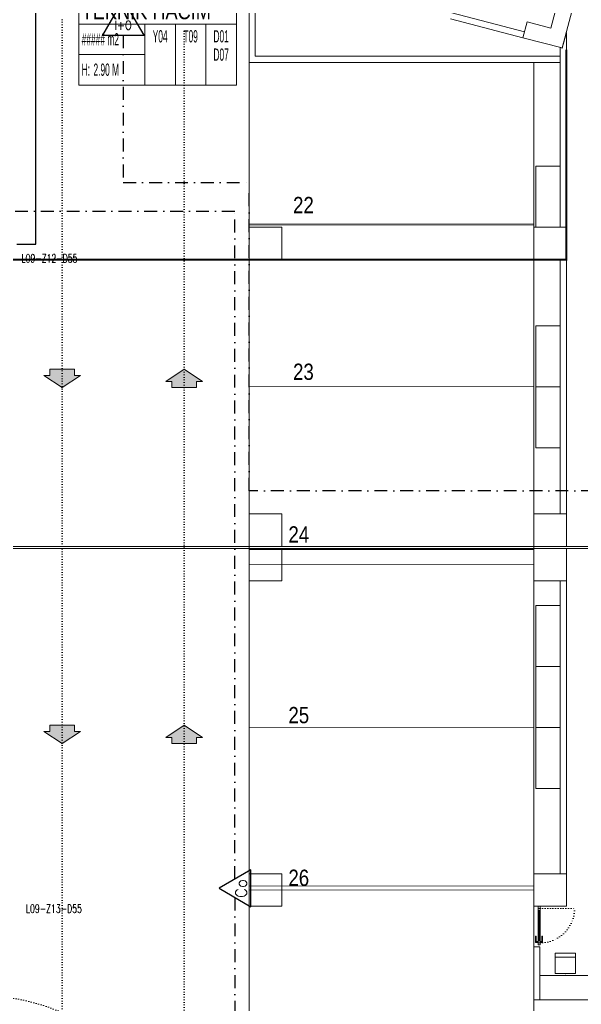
# Model space of a CAD drawing. Header units: metres. Extents: x -19121 to 152404, y -12107 to 29421.
# Drawn here: x 58396 to 59777, y 4559 to 6980 of the extents above; entities that cross this region are included whole.
import ezdxf
from ezdxf.enums import TextEntityAlignment as Align

# ---------------------------------------------------------------- set-up
doc = ezdxf.new("R2010")
doc.units = ezdxf.units.M
doc.header["$LTSCALE"] = 50
doc.header["$MEASUREMENT"] = 0
for name, pattern in [('DASHDOT', [25.4, 12.7, -6.35, 0, -6.35]), ('DOT2', [0.125, 0, -0.125]), ('HIDDEN', [0.375, 0.25, -0.125])]:
    doc.linetypes.add(name, pattern=pattern)
doc.layers.get('0').update_dxf_attribs({"color": 9, "lineweight": 9})
for name, color, linetype, lineweight in [('00', 9, 'Continuous', 9), ('01', 9, 'Continuous', 9), ('05', 9, 'Continuous', 9), ('06B', 9, 'Continuous', 9), ('06D', 9, 'Continuous', 9), ('10', 9, 'Continuous', 9), ('15', 9, 'Continuous', 9), ('20', 9, 'DOT2', 9), ('21', 9, 'Continuous', 9), ('21_mahal200', 9, 'Continuous', 9), ('E-DEDEKTÖR NUMARALARI', 20, 'Continuous', 30), ('E-KABLO', 7, 'Continuous', 30), ('E-KARBONMONOKSİT DEDEKTÖRÜ', 7, 'Continuous', 30), ('E-KOMBİNE DEDEKTÖR (ISI+OPTİK DUMAN)', 7, 'Continuous', 30)]:
    doc.layers.add(name, color=color, linetype=linetype, lineweight=lineweight)
doc.styles.add('Arial', font='arial.ttf', dxfattribs={"height": 2.5})
doc.styles.add('E-YAZI', font='txttw.shx', dxfattribs={"height": 200})
doc.styles.add('MuuM_TEXT-STANDART', font='ARIALN.TTF')

# ---------------------------------------------------------------- blocks, each defined once
blk = doc.blocks.new('p-dilatasyon yeri')
at = {"layer": '06D'}
for points in [[(0, 5685), (5355, 5685)], [(5355, 5680), (0, 5680)]]:
    blk.add_lwpolyline(points, dxfattribs=at)
blk = doc.blocks.new('100_KOMBİNE DEDEKTÖR (ISI+OPTİK DUMAN) 085')
at = {"layer": 'E-KOMBİNE DEDEKTÖR (ISI+OPTİK DUMAN)', "color": 4}
blk.add_lwpolyline([(2.55, 0), (0, 4.42), (-2.55, 0)], close=True, dxfattribs=at)
at = {"layer": 'E-KOMBİNE DEDEKTÖR (ISI+OPTİK DUMAN)', "color": 3, "style": 'E-YAZI', "width": 0.8}
blk.add_text('I+O', height=1.102, dxfattribs=at).set_placement((-0.02, 1.22), align=Align.MIDDLE)
blk = doc.blocks.new('100_KARBONMONOKSİT DEDEKTÖRÜ 085')
at = {"layer": 'E-KARBONMONOKSİT DEDEKTÖRÜ', "color": 4}
blk.add_lwpolyline([(2.26, 0), (0, 3.92), (-2.26, 0)], close=True, dxfattribs=at)
at = {"layer": 'E-KARBONMONOKSİT DEDEKTÖRÜ', "color": 3, "style": 'E-YAZI'}
blk.add_text('Co', height=1.36, dxfattribs=at).set_placement((-0.02, 1.2), align=Align.MIDDLE)
blk = doc.blocks.new('p-kolon_80x80')
blk.add_lwpolyline([(-40, -40), (40, -40), (40, 40), (-40, 40)], close=True)
blk = doc.blocks.new('1.bod.mimari.elk')
at = {"layer": '01'}
for points in [[(3643.2, -1655.6), (3701.4, -1670.8), (3819, -1227.3), (3857.7, -1237.5), (3729.8, -1719.6), (3633.1, -1694.3)], [(3633.1, -1694.3), (3643.2, -1655.6)]]:
    blk.add_lwpolyline(points, dxfattribs=at)
for p in [(3000, -2200), (3700, -2200), (3000, -2905), (3700, -2905), (3000, -2990), (3700, -2990), (3000, -3790), (3700, -3790)]:
    blk.add_blockref('p-kolon_80x80', p, dxfattribs=at)
blk = doc.blocks.new('p-işyeri')
at = {"color": 0, "const_width": 2}
blk.add_lwpolyline([(200, 0), (200, 700), (-200, 700), (-200, 0)], close=True, dxfattribs=at)
blk = doc.blocks.new('p-birim')
blk.add_lwpolyline([(0, 0), (1, 0), (1, 1), (0, 1)], close=True)
blk = doc.blocks.new('0_arrow1')
blk.add_hatch(color=254).paths.add_polyline_path([(0, 0), (-22.5, -15), (-15, -15), (-15, -22.5), (15, -22.5), (15, -15), (22.5, -15)])
at = {"linetype": 'ByBlock', "lineweight": -2}
blk.add_lwpolyline([(15, -22.5), (-15, -22.5), (-15, -15), (-22.5, -15), (0, 0), (22.5, -15), (15, -15)], close=True, dxfattribs=at)
blk.add_point((0, 0))
blk = doc.blocks.new('p-sandalye-03')
for points in [[(-5, -25.1), (-5, 24.9), (-55, 24.9), (-55, -25.1), (-5, -25.1)], [(-55, 24.9), (-45, 24.9), (-45, -25.1), (-55, -25.1)]]:
    blk.add_lwpolyline(points)
blk.add_point((0, -0.1))
blk = doc.blocks.new('p-al-01')
at = {"layer": '06B'}
for points in [[(27, 4.3), (27, 10.6), (42, 10.6), (42, 8.7), (29.3, 8.7), (29.3, 8.7), (29.3, 4.3), (27, 4.3)], [(27, -0.7), (27, -6.9), (42, -6.9), (42, -5), (29.3, -5), (29.3, -5), (29.3, -0.7), (27, -0.7)]]:
    blk.add_lwpolyline(points, dxfattribs=at)
at = {"layer": '06D'}
for p, q in [((115.7, 4.3), (28.8, 4.3)), ((28.8, -0.7), (115.7, -0.7))]:
    blk.add_line(p, q, dxfattribs=at)
at = {"layer": '10'}
for points in [[(25.7, -0.7), (25.7, 4.3), (20.7, 4.3), (20.7, -0.7)], [(30.7, -0.7), (30.7, 4.3), (25.7, 4.3), (25.7, -0.7)], [(110.7, -0.7), (110.7, 4.3), (105.7, 4.3), (105.7, -0.7)], [(115.7, -0.7), (115.7, 4.3), (110.7, 4.3), (110.7, -0.7)]]:
    blk.add_lwpolyline(points, close=True, dxfattribs=at)
at = {"layer": '15'}
blk.add_lwpolyline([(105.7, 1.8), (30.7, 1.8)], dxfattribs=at)
at = {"layer": '20'}
blk.add_lwpolyline([(110.7, -0.7), (110.7, -85.7)], dxfattribs=at)
blk.add_arc((110.7, -0.7), 85, 180, 270, dxfattribs=at)
blk = doc.blocks.new('0_roomno2')
blk.add_lwpolyline([(19.38, -10.5), (0, -10.5), (0, 0), (19.38, 0)], close=True)
for points in [[(0, -3), (19.38, -3)], [(8.12, -3), (8.12, -10.5)], [(11.88, -3), (11.88, -10.5)], [(15.62, -3), (15.62, -10.5)], [(0, -6.75), (8.12, -6.75)]]:
    blk.add_lwpolyline(points)
at = {"style": 'MuuM_TEXT-STANDART', "width": 0.6}
blk.add_text('H:', height=1.5, dxfattribs=at).set_placement((0.35, -8.61), align=Align.MIDDLE_LEFT)
at = {"style": 'Arial'}
blk.add_attdef('ODANO', (0, 1.17), '', height=2, dxfattribs=at)
blk.add_attdef('MEKANADI', text='', height=2, dxfattribs=at).set_placement((0.35, -3), align=Align.BOTTOM_LEFT)
at = {"style": 'MuuM_TEXT-STANDART', "width": 0.6}
for tag, p in [('M2', (0.35, -4.88)), ('TEMIZTAVANYUKSEKLIGI', (1.8, -8.61))]:
    blk.add_attdef(tag, text='', height=1.5, dxfattribs=at).set_placement(p, align=Align.MIDDLE_LEFT)
for tag, p in [('YER01', (10, -4.5)), ('TAVAN01', (13.75, -4.5)), ('DUVAR01', (17.5, -4.5)), ('YER02', (10, -6.75)), ('TAVAN02', (13.75, -6.75)), ('DUVAR02', (17.5, -6.75)), ('YER03', (10, -9)), ('TAVAN03', (13.75, -9)), ('DUVAR03', (17.5, -9))]:
    blk.add_attdef(tag, text='', height=1.5, dxfattribs=at).set_placement(p, align=Align.MIDDLE_CENTER)
blk = doc.blocks.new('1.bod.mimari1.elk')
at = {"layer": '00'}
for p, q in [((3740, -3030), (3725, -3030)), ((3725, -3030), (3725, -3750)), ((3740, -3575), (3740, -3030)), ((3740, -3750), (3740, -3575)), ((3725, -3750), (3740, -3750))]:
    blk.add_line(p, q, dxfattribs=at)
for points in [[(3725, -1755), (2960, -1755), (2960, -1560)], [(2975, -1560), (2975, -1740), (3725, -1740)], [(3636.87, -1679.79), (3458.59, -1633.16)], [(3633.07, -1694.3), (3454.79, -1647.67)], [(3725, -1718.35), (3725, -1718.35), (3725, -1718.35), (3729.82, -1719.61), (3740, -1681.22), (3740, -2160), (3725, -2160), (3725, -1718.35), (3725, -1718.35)]]:
    blk.add_lwpolyline(points, dxfattribs=at)
for points in [[(3725, -2240), (3725, -2865), (3740, -2865), (3740, -2240)], [(3675, -3930), (3675, -4060), (3660, -4060), (3660, -3930)]]:
    blk.add_lwpolyline(points, close=True, dxfattribs=at)
at = {"layer": '06D', "linetype": 'DOT2'}
for points in [[(2500, -1650), (2500, -7740, 0.4142136), (3100, -8340), (12425, -8340)], [(2800, -1678.64), (2800, -7740, 0.4142136), (3100, -8040), (11395.6, -8040)]]:
    blk.add_lwpolyline(points, format="xyb", dxfattribs=at)
blk.add_arc((2300, -4550), 500, 0, 90, dxfattribs=at)
at = {"layer": '20', "ltscale": 2, "const_width": 5}
blk.add_lwpolyline([(860, -7830), (1640, -7830), (1640, -4630), (1640, -4630), (1640, -3830), (1640, -3830), (1640, -2240), (3740, -2240), (3740, -1723.58)], dxfattribs=at)
blk.add_blockref('p-dilatasyon yeri', (0, -8630))
at = {"rotation": 90.00000000000001}
blk.add_blockref('p-al-01', (3674.6, -3945.67), dxfattribs=at)
at = {"layer": '05', "xscale": 60.00000000000003, "yscale": 150}
for p in [(3665, -2160), (3665, -2552.5), (3665, -2702.5), (3665, -3240), (3665, -3390), (3665, -3540)]:
    blk.add_blockref('p-birim', p, dxfattribs=at)
at = {"layer": '05', "rotation": 270}
blk.add_blockref('p-sandalye-03', (3737.5, -4000), dxfattribs=at)
at = {"layer": '05', "xscale": 60, "yscale": 750, "rotation": 90}
blk.add_blockref('p-birim', (4425, -4060), dxfattribs=at)
at = {"layer": '06D', "color": 89, "linetype": 'HIDDEN', "true_color": 0x2e4d23, "rotation": 90}
for p in [(3660, -1955), (3660, -2352.5), (3660, -2752.5), (3660, -3190), (3660, -3590), (3660, -3980)]:
    blk.add_blockref('p-işyeri', p, dxfattribs=at)
at = {"layer": '06D', "xscale": -2, "yscale": 2, "zscale": 2, "rotation": 180}
for p in [(2500, -2554.68), (2500, -3430)]:
    blk.add_blockref('0_arrow1', p, dxfattribs=at)
at = {"layer": '06D', "xscale": -2, "yscale": 2, "zscale": 2}
for p in [(2800, -2509.68), (2800, -3385)]:
    blk.add_blockref('0_arrow1', p, dxfattribs=at)
at = {"layer": '21_mahal200'}
ref = blk.add_blockref('0_roomno2', (2540.94, -1600.8), dxfattribs=dict(at, xscale=20, yscale=20, zscale=20))
ref.add_attrib('ODANO', 'B1-02', (2540.94, -1592.16), dxfattribs={"layer": '0', "height": 40, "style": 'Arial'})
ref.add_attrib('MEKANADI', 'TEKNİK HACİM', dxfattribs={"layer": '0', "height": 40, "style": 'Arial', "width": 0.8}).set_placement((2547.94, -1660.8), align=Align.BOTTOM_LEFT)
ref.add_attrib('M2', '##### m2', dxfattribs={"layer": '0', "height": 30, "style": 'MuuM_TEXT-STANDART', "width": 0.6}).set_placement((2547.94, -1698.3), align=Align.MIDDLE_LEFT)
ref.add_attrib('TEMIZTAVANYUKSEKLIGI', '2.90 M', dxfattribs={"layer": '0', "height": 30, "style": 'MuuM_TEXT-STANDART', "width": 0.6}).set_placement((2576.94, -1772.96), align=Align.MIDDLE_LEFT)
ref.add_attrib('YER01', 'Y04', dxfattribs={"layer": '0', "height": 30, "style": 'MuuM_TEXT-STANDART', "width": 0.6}).set_placement((2740.94, -1690.8), align=Align.MIDDLE_CENTER)
ref.add_attrib('TAVAN01', 'T09', dxfattribs={"layer": '0', "height": 30, "style": 'MuuM_TEXT-STANDART', "width": 0.6}).set_placement((2815.94, -1690.8), align=Align.MIDDLE_CENTER)
ref.add_attrib('DUVAR01', 'D01', dxfattribs={"layer": '0', "height": 30, "style": 'MuuM_TEXT-STANDART', "width": 0.6}).set_placement((2890.94, -1690.8), align=Align.MIDDLE_CENTER)
ref.add_attrib('DUVAR02', 'D07', dxfattribs={"layer": '0', "height": 30, "style": 'MuuM_TEXT-STANDART', "width": 0.6}).set_placement((2890.94, -1735.8), align=Align.MIDDLE_CENTER)
at = {"layer": '21', "style": 'MuuM_TEXT-STANDART'}
for s, p in [('22', (3067.8, -2137.78)), ('23', (3067.8, -2547.66)), ('24', (3056.39, -2947.66)), ('25', (3056.39, -3391.88)), ('26', (3056.39, -3791.88))]:
    blk.add_text(s, height=40, dxfattribs=at).set_placement(p, align=Align.BOTTOM_LEFT)

msp = doc.modelspace()

# ---------------------------------------------------------------- linework, layer by layer
at = {"layer": 'E-KABLO', "color": 5, "linetype": 'Continuous', "ltscale": 0.05}
for p, q in [((58435.4, 6427.89), (58435.4, 7693.98)), ((58388.88, 6427.89), (58435.4, 6427.89))]:
    msp.add_line(p, q, dxfattribs=at)
at = {"layer": 'E-KABLO', "color": 6, "linetype": 'DASHDOT', "ltscale": 0.05}
for p, q in [((58650.34, 6942.02), (58650.34, 6579.95)), ((58650.34, 6579.95), (58960, 6579.95)), ((58960, 5821.75), (58960, 6579.95)), ((60571.56, 5821.75), (58960, 5821.75))]:
    msp.add_line(p, q, dxfattribs=at)
at = {"layer": 'E-KABLO', "color": 3, "linetype": 'DASHDOT', "ltscale": 0.05}
for p, q in [((58320.41, 6509.17), (58924.94, 6509.17)), ((58924.94, 4866.91), (58924.94, 6509.17)), ((58924.94, 4821.62), (58924.94, 3266.91))]:
    msp.add_line(p, q, dxfattribs=at)

# ---------------------------------------------------------------- block references
at = {"layer": '06D'}
for name in ['1.bod.mimari.elk', '1.bod.mimari1.elk']:
    msp.add_blockref(name, (56000, 8630), dxfattribs=at)
at = {"layer": 'E-KABLO', "color": 5, "linetype": 'Continuous', "ltscale": 0.05}
msp.add_blockref('p-dilatasyon yeri', (56000, 0), dxfattribs=at)
at = {"layer": 'E-KARBONMONOKSİT DEDEKTÖRÜ', "color": 4, "xscale": 20, "yscale": 20, "zscale": 20, "rotation": 89.99999999999999}
msp.add_blockref('100_KARBONMONOKSİT DEDEKTÖRÜ 085', (58964.16, 4844.26), dxfattribs=at)
at = {"layer": 'E-KOMBİNE DEDEKTÖR (ISI+OPTİK DUMAN)', "xscale": 20, "yscale": 20, "zscale": 20}
msp.add_blockref('100_KOMBİNE DEDEKTÖR (ISI+OPTİK DUMAN) 085', (58650.34, 6942.02), dxfattribs=at)

# ---------------------------------------------------------------- texts
at = {"layer": 'E-DEDEKTÖR NUMARALARI', "style": 'E-YAZI', "width": 0.7}
for s, p in [('L09-Z12-D55', (58399.79, 6383.26)), ('L09-Z13-D55', (58410.6, 4784.19))]:
    msp.add_text(s, height=20, dxfattribs=at).set_placement(p)

doc.saveas('drawing.dxf')
